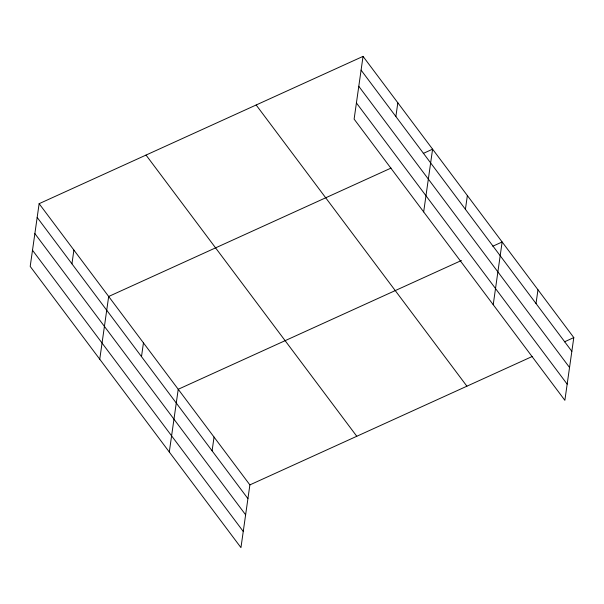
<?xml version="1.0" encoding="UTF-8"?>
<svg xmlns="http://www.w3.org/2000/svg" width="604" height="604" viewBox="0 0 604 604"><rect width="100%" height="100%" fill="white"/><g stroke="black" fill="none" stroke-linecap="round" stroke-linejoin="round"><path stroke-width="0.91" d="M39.132 203.684L30.2 266.417L240.951 547.617L249.882 484.891L39.132 203.684L363.049 56.383L573.8 337.583L564.868 400.316L354.118 119.109L363.049 56.383M71.944 263.827L73.899 250.079M99.751 359.214L108.675 296.481L391.03 168.086M141.495 356.624L143.45 342.876M169.294 452.011L178.225 389.278L461.426 260.498M212.095 450.826L214.05 437.085M395.869 116.527L397.825 102.778M423.668 211.913L432.6 149.18L423.268 153.424M465.412 209.324L467.368 195.575M493.219 304.71L502.143 241.977L492.811 246.221M536.012 303.525L537.975 289.784M249.882 484.891L532.23 356.488M564.468 341.834L573.8 337.583M361.094 70.124L571.845 351.332M358.791 86.296L569.542 367.496M356.42 102.944L567.171 384.152M256.156 104.99L466.907 386.198M146.025 155.069L356.775 436.277M37.169 217.432L247.919 498.632M34.873 233.597L245.624 514.797M32.503 250.252L243.253 531.452"/></g></svg>
